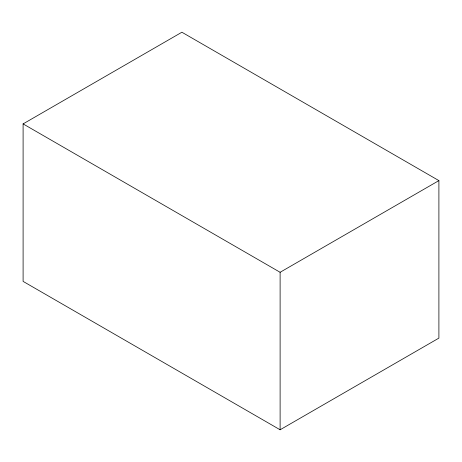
<?xml version="1.0" encoding="UTF-8"?>
<svg xmlns="http://www.w3.org/2000/svg" width="462" height="462" viewBox="0 0 462 462"><rect width="100%" height="100%" fill="white"/><g stroke="black" fill="none" stroke-linecap="round" stroke-linejoin="round"><path stroke-width="0.69" d="M23.1 123.897L181.889 32.224L438.9 180.613L438.9 338.103L280.111 429.776L23.1 281.387L23.1 123.897L280.111 272.285L438.9 180.613M280.111 272.285L280.111 429.776"/></g></svg>
